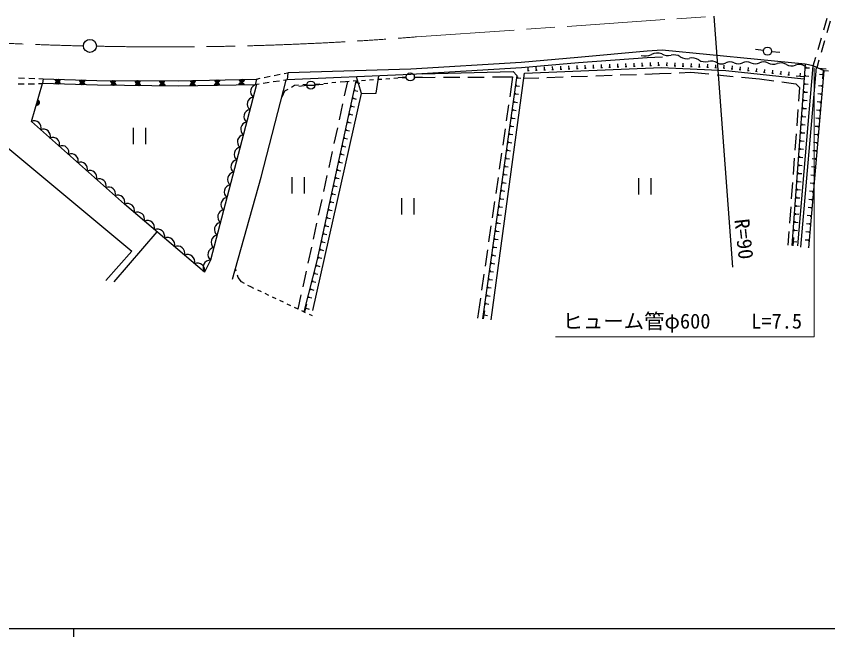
# Model space of a CAD drawing. Units: millimetres, scale not verified. Extents: x 40000 to 680000, y 20000 to 380000.
# Drawn here: x 160988 to 260474, y 204000 to 280155 of the extents above; entities that cross this region are included whole.
import ezdxf
from ezdxf.enums import TextEntityAlignment as Align

# ---------------------------------------------------------------- set-up
doc = ezdxf.new("R2010")
doc.units = ezdxf.units.MM
doc.header["$LTSCALE"] = 1000
doc.linetypes.add('CHAIN', pattern=[18.5, 12, -1.5, 3.5, -1.5])
for name, color, linetype, lineweight in [('M-BGD', 7, 'Continuous', 25), ('M-BGD-EXST', 7, 'Continuous', 25), ('M-BMK', 2, 'CHAIN', 13), ('M-BMK-SRVR', 3, 'Continuous', 25), ('M-STR-HTXT', 7, 'Continuous', 13), ('M-TTL-BAND', 7, 'Continuous', 25)]:
    doc.layers.add(name, color=color, linetype=linetype, lineweight=lineweight)
doc.styles.add('ＭＳ ゴシック', font='')
doc.styles.get('ＭＳ ゴシック').set_extended_font_data('MS Gothic')

msp = doc.modelspace()

# ---------------------------------------------------------------- linework, layer by layer
at = {"layer": 'M-BGD'}
for p, q in [((259995, 278470), (260417, 279910)), ((260399, 278146), (260813, 279588)), ((259291, 276071), (259713, 277511)), ((259708, 275744), (260122, 277185)), ((258700, 274056), (259010, 275112)), ((259164, 273850), (259432, 274782)), ((223762, 273442), (223746, 273842)), ((224761, 273484), (224745, 273883)), ((225761, 273525), (225744, 273925)), ((226760, 273566), (226743, 273966)), ((227859, 273612), (227659, 273604)), ((227759, 273608), (227742, 274007)), ((228858, 273653), (228658, 273645)), ((228758, 273649), (228741, 274049)), ((229857, 273695), (229657, 273686)), ((229757, 273691), (229741, 274090)), ((230856, 273736), (230656, 273728)), ((230756, 273732), (230740, 274132)), ((231855, 273777), (231655, 273769)), ((231755, 273773), (231739, 274173)), ((232854, 273819), (232655, 273811)), ((232755, 273815), (232738, 274214)), ((233854, 273860), (233654, 273852)), ((233754, 273856), (233737, 274256)), ((234853, 273902), (234653, 273893)), ((234753, 273897), (234736, 274297)), ((235852, 273943), (235652, 273935)), ((235752, 273939), (235735, 274338)), ((236851, 273984), (236651, 273976)), ((236751, 273980), (236735, 274380)), ((237850, 274026), (237650, 274017)), ((237750, 274022), (237734, 274421)), ((238849, 274067), (238649, 274059)), ((238749, 274063), (238733, 274463)), ((239848, 274109), (239649, 274100)), ((239749, 274104), (239732, 274504)), ((240847, 274083), (240648, 274093)), ((240747, 274088), (240766, 274487)), ((241846, 274036), (241646, 274045)), ((241746, 274040), (241765, 274440)), ((242845, 273988), (242645, 273998)), ((242745, 273993), (242764, 274392)), ((243844, 273941), (243644, 273950)), ((243744, 273945), (243763, 274345)), ((244843, 273893), (244643, 273903)), ((244743, 273898), (244762, 274297)), ((245842, 273846), (245642, 273855)), ((245742, 273850), (245761, 274250)), ((246841, 273798), (246641, 273808)), ((246741, 273803), (246760, 274202)), ((247839, 273751), (247640, 273760)), ((247740, 273755), (247759, 274155)), ((248834, 273652), (248636, 273674)), ((248735, 273663), (248778, 274061)), ((249729, 273556), (249772, 273954)), ((250724, 273449), (250766, 273847)), ((251718, 273342), (251761, 273740)), ((252712, 273235), (252755, 273633)), ((257686, 274258), (256084, 252005)), ((256805, 251973), (258700, 274056)), ((257178, 251808), (259073, 273890)), ((257810, 273737), (257825, 273937)), ((257818, 273837), (258217, 273809)), ((259346, 273769), (260280, 273681)), ((191395, 272634), (192130, 272781)), ((192620, 272880), (193356, 273027)), ((193846, 273125), (194303, 273216)), ((194303, 273216), (194217, 272346)), ((208746, 272603), (208285, 272573)), ((209876, 272654), (212356, 272665)), ((213356, 272670), (215356, 272678)), ((216356, 272683), (218356, 272692)), ((222351, 272876), (218153, 243020)), ((219229, 242878), (223288, 273167)), ((219356, 272696), (221836, 272707)), ((221836, 272707), (221484, 270277)), ((222432, 272512), (222460, 272710)), ((222446, 272611), (222842, 272555)), ((223204, 272545), (225036, 272608)), ((223862, 273446), (223662, 273438)), ((224861, 273488), (224661, 273479)), ((225860, 273529), (225661, 273521)), ((226036, 272642), (228035, 272711)), ((226860, 273570), (226660, 273562)), ((229034, 272745), (231033, 272814)), ((232032, 272848), (234031, 272916)), ((235030, 272951), (237029, 273019)), ((238029, 273053), (239861, 273116)), ((239861, 273116), (241267, 273181)), ((242266, 273226), (243673, 273291)), ((243673, 273291), (245900, 273069)), ((246895, 272970), (248885, 272772)), ((249829, 273546), (249630, 273567)), ((249880, 272673), (252107, 272452)), ((250823, 273439), (250624, 273460)), ((251817, 273332), (251618, 273353)), ((252811, 273225), (252613, 273246)), ((253806, 273118), (253607, 273139)), ((253706, 273128), (253749, 273526)), ((254800, 273011), (254601, 273032)), ((254701, 273021), (254743, 273419)), ((255794, 272904), (255595, 272925)), ((255695, 272915), (255738, 273312)), ((257584, 272711), (256590, 272818)), ((257087, 272765), (257130, 273162)), ((257739, 272740), (257753, 272940)), ((257746, 272840), (258145, 272811)), ((258150, 251746), (260024, 273469)), ((259859, 272981), (259460, 273015)), ((259902, 273479), (259816, 272483)), ((260573, 273423), (260024, 273469)), ((161211, 271874), (161961, 271875)), ((161265, 272589), (162014, 272562)), ((162461, 271876), (163211, 271877)), ((162514, 272544), (163263, 272516)), ((162848, 267235), (164223, 271879)), ((163711, 271878), (164223, 271879)), ((163763, 272498), (164272, 272479)), ((164272, 272479), (164223, 271879)), ((190447, 272445), (190298, 271751)), ((190774, 271823), (190298, 271751)), ((190447, 272445), (190904, 272536)), ((192010, 272011), (191269, 271898)), ((193246, 272198), (192505, 272086)), ((194217, 272346), (193740, 272273)), ((195113, 271636), (194719, 271419)), ((195610, 271686), (195113, 271636)), ((196605, 271787), (196107, 271737)), ((198193, 271824), (197537, 271764)), ((199189, 271916), (198691, 271870)), ((200184, 272008), (199687, 271962)), ((201338, 272114), (200682, 272053)), ((201250, 270381), (201631, 272133)), ((201799, 272144), (201338, 272114)), ((202797, 272210), (202298, 272177)), ((202682, 271936), (202724, 272132)), ((202703, 272034), (203094, 271950)), ((203795, 272276), (203296, 272243)), ((204793, 272342), (204294, 272309)), ((205790, 272408), (205292, 272375)), ((206788, 272474), (206289, 272441)), ((207786, 272540), (207287, 272507)), ((222293, 271521), (222321, 271719)), ((222307, 271620), (222703, 271565)), ((252107, 272452), (253847, 272220)), ((254838, 272088), (256578, 271857)), ((256578, 271857), (257009, 271391)), ((257667, 271743), (257681, 271942)), ((257674, 271842), (258073, 271814)), ((259739, 271586), (259340, 271620)), ((259747, 271686), (259730, 271486)), ((193888, 270960), (193529, 270237)), ((194282, 271177), (193888, 270960)), ((202471, 270959), (202513, 271154)), ((202492, 271057), (202883, 270972)), ((222154, 270531), (222182, 270729)), ((222168, 270630), (222564, 270575)), ((257009, 271391), (256885, 269712)), ((257595, 270745), (257609, 270945)), ((257602, 270845), (258001, 270816)), ((259653, 270590), (259254, 270624)), ((259661, 270689), (259644, 270490)), ((202260, 269981), (202302, 270177)), ((202281, 270079), (202672, 269995)), ((222015, 269541), (222042, 269739)), ((222029, 269640), (222425, 269584)), ((257523, 269748), (257538, 269947)), ((257530, 269848), (257929, 269819)), ((259567, 269594), (259168, 269628)), ((259575, 269693), (259558, 269494)), ((200611, 267450), (201037, 269404)), ((202049, 269004), (202091, 269199)), ((202070, 269102), (202461, 269017)), ((221340, 269288), (221053, 267308)), ((221875, 268551), (221903, 268749)), ((221889, 268650), (222285, 268594)), ((256812, 268715), (256664, 266720)), ((257451, 268750), (257466, 268950)), ((257459, 268850), (257858, 268821)), ((259481, 268597), (259082, 268632)), ((259489, 268697), (259472, 268498)), ((201837, 268027), (201880, 268222)), ((201859, 268124), (202250, 268040)), ((221736, 267560), (221764, 267758)), ((221750, 267659), (222146, 267604)), ((257380, 267753), (257394, 267952)), ((257387, 267853), (257786, 267824)), ((259395, 267601), (258996, 267635)), ((259403, 267701), (259386, 267501)), ((201626, 267049), (201669, 267245)), ((201647, 267147), (202038, 267062)), ((221597, 266570), (221625, 266768)), ((221611, 266669), (222007, 266613)), ((257308, 266756), (257322, 266955)), ((257315, 266855), (257714, 266827)), ((259309, 266605), (258910, 266639)), ((259317, 266704), (259300, 266505)), ((175326, 266464), (175326, 264464)), ((176826, 266464), (176826, 264464)), ((199973, 264518), (200399, 266473)), ((201415, 266072), (201457, 266267)), ((201436, 266169), (201827, 266085)), ((220910, 266319), (220623, 264339)), ((221458, 265580), (221486, 265778)), ((221472, 265679), (221868, 265623)), ((256591, 265723), (256443, 263729)), ((257236, 265758), (257250, 265958)), ((257243, 265858), (257642, 265829)), ((259223, 265608), (258824, 265643)), ((259231, 265708), (259214, 265509)), ((201204, 265094), (201246, 265290)), ((201225, 265192), (201616, 265107)), ((221318, 264590), (221346, 264788)), ((221332, 264689), (221728, 264633)), ((257164, 264761), (257179, 264960)), ((257171, 264860), (257570, 264832)), ((259137, 264612), (258738, 264646)), ((259146, 264712), (259128, 264512)), ((200993, 264117), (201035, 264312)), ((201014, 264214), (201405, 264130)), ((221179, 263599), (221207, 263797)), ((221193, 263698), (221589, 263643)), ((257092, 263763), (257107, 263963)), ((257100, 263863), (257499, 263834)), ((259051, 263616), (258652, 263650)), ((259060, 263715), (259042, 263516)), ((199335, 261587), (199760, 263541)), ((200782, 263139), (200824, 263335)), ((200803, 263237), (201194, 263152)), ((220479, 263350), (220192, 261370)), ((221040, 262609), (221068, 262807)), ((221054, 262708), (221450, 262652)), ((256370, 262731), (256222, 260737)), ((257021, 262766), (257035, 262965)), ((257028, 262866), (257427, 262837)), ((258965, 262619), (258566, 262654)), ((258974, 262719), (258956, 262520)), ((200571, 262162), (200613, 262357)), ((200592, 262259), (200983, 262175)), ((220901, 261619), (220929, 261817)), ((220915, 261718), (221311, 261662)), ((256949, 261768), (256963, 261968)), ((256956, 261868), (257355, 261839)), ((258879, 261623), (258481, 261657)), ((258888, 261723), (258870, 261523)), ((200360, 261184), (200402, 261380)), ((200381, 261282), (200772, 261198)), ((220762, 260629), (220789, 260827)), ((220775, 260728), (221172, 260672)), ((256877, 260771), (256891, 260971)), ((256884, 260871), (257283, 260842)), ((258793, 260627), (258395, 260661)), ((258802, 260726), (258785, 260527)), ((194780, 260384), (194780, 258384)), ((196280, 260384), (196280, 258384)), ((198697, 258656), (199122, 260610)), ((200149, 260207), (200191, 260402)), ((200170, 260305), (200561, 260220)), ((220049, 260381), (219762, 258401)), ((220622, 259638), (220650, 259836)), ((220636, 259737), (221032, 259682)), ((237274, 260263), (237274, 258263)), ((238774, 260263), (238774, 258263)), ((256149, 259739), (256001, 257745)), ((256805, 259774), (256820, 259973)), ((256812, 259873), (257211, 259845)), ((258707, 259631), (258309, 259665)), ((258716, 259730), (258699, 259531)), ((199937, 259229), (199980, 259425)), ((199959, 259327), (200350, 259243)), ((220483, 258648), (220511, 258846)), ((220497, 258747), (220893, 258691)), ((256733, 258776), (256748, 258976)), ((256741, 258876), (257140, 258847)), ((258621, 258634), (258223, 258669)), ((258630, 258734), (258613, 258535)), ((198058, 255725), (198484, 257679)), ((199726, 258252), (199769, 258447)), ((199747, 258350), (200138, 258265)), ((208215, 257831), (208215, 255831)), ((209715, 257831), (209715, 255831)), ((220344, 257658), (220372, 257856)), ((220358, 257757), (220754, 257701)), ((256662, 257779), (256676, 257978)), ((256669, 257879), (257068, 257850)), ((258535, 257638), (258137, 257672)), ((258544, 257738), (258527, 257538)), ((199515, 257274), (199557, 257470)), ((199536, 257372), (199927, 257288)), ((219619, 257412), (219332, 255432)), ((220205, 256668), (220232, 256866)), ((220219, 256767), (220615, 256711)), ((255928, 256748), (255780, 254753)), ((256590, 256781), (256604, 256981)), ((256597, 256881), (256996, 256852)), ((258449, 256642), (258051, 256676)), ((258458, 256741), (258441, 256542)), ((199304, 256297), (199346, 256492)), ((199325, 256395), (199716, 256310)), ((220065, 255677), (220093, 255875)), ((220079, 255776), (220475, 255721)), ((256518, 255784), (256532, 255983)), ((256525, 255884), (256924, 255855)), ((258363, 255645), (257965, 255680)), ((258372, 255745), (258355, 255546)), ((197420, 252793), (197846, 254747)), ((199093, 255320), (199135, 255515)), ((199114, 255417), (199505, 255333)), ((219926, 254687), (219954, 254885)), ((219940, 254786), (220336, 254730)), ((256446, 254787), (256461, 254986)), ((256453, 254886), (256852, 254858)), ((258286, 254749), (258269, 254549)), ((198882, 254342), (198924, 254538)), ((198903, 254440), (199294, 254355)), ((219188, 254443), (218901, 252463)), ((219787, 253697), (219815, 253895)), ((219801, 253796), (220197, 253740)), ((255707, 253756), (255583, 252077)), ((256375, 253789), (256389, 253989)), ((256382, 253889), (256781, 253860)), ((258277, 254649), (257879, 254683)), ((258200, 253752), (258183, 253553)), ((173004, 247573), (178264, 253683)), ((198671, 253365), (198713, 253560)), ((198692, 253462), (199083, 253378)), ((219648, 252706), (219676, 252905)), ((219662, 252806), (220058, 252750)), ((256245, 251994), (256317, 252991)), ((258191, 253653), (257793, 253687)), ((258114, 252756), (258097, 252557)), ((196782, 249862), (197207, 251816)), ((198460, 252387), (198502, 252583)), ((198481, 252485), (198872, 252400)), ((219509, 251716), (219536, 251914)), ((219522, 251815), (219919, 251760)), ((256281, 252492), (256680, 252464)), ((258106, 252656), (257707, 252691)), ((258028, 251760), (258028, 251756)), ((175161, 251321), (171962, 247736)), ((198249, 251410), (198291, 251605)), ((198270, 251507), (198661, 251423)), ((218758, 251474), (218471, 249494)), ((219369, 250726), (219397, 250924)), ((219383, 250825), (219779, 250769)), ((198037, 250432), (198080, 250628)), ((198059, 250530), (198450, 250445)), ((219230, 249736), (219258, 249934)), ((219244, 249835), (219640, 249779)), ((187960, 248868), (187876, 249165)), ((196144, 246931), (196569, 248885)), ((197804, 249460), (197853, 249654)), ((197829, 249557), (198217, 249459)), ((219091, 248745), (219119, 248944)), ((219105, 248844), (219501, 248789)), ((188177, 248090), (188094, 248387)), ((188612, 247546), (188177, 248090)), ((197560, 248490), (197609, 248684)), ((197584, 248587), (197972, 248489)), ((218327, 248505), (218040, 246525)), ((218952, 247755), (218979, 247953)), ((218966, 247854), (219362, 247799)), ((188960, 247358), (188612, 247546)), ((189747, 246932), (189400, 247120)), ((190135, 246749), (189747, 246932)), ((197072, 246551), (197120, 246745)), ((197316, 247520), (197365, 247714)), ((197340, 247617), (197728, 247520)), ((218812, 246765), (218840, 246963)), ((218826, 246864), (219222, 246808)), ((191039, 246324), (190587, 246537)), ((191944, 245898), (191492, 246111)), ((195549, 244201), (195931, 245953)), ((196827, 245581), (196876, 245775)), ((197096, 246648), (197484, 246550)), ((218673, 245775), (218701, 245973)), ((218687, 245874), (219083, 245818)), ((192849, 245472), (192397, 245685)), ((193754, 245046), (193301, 245259)), ((194659, 244620), (194206, 244833)), ((196388, 243836), (196632, 244805)), ((196852, 245678), (197240, 245580)), ((217897, 245536), (217545, 243106)), ((218534, 244784), (218562, 244982)), ((218548, 244883), (218944, 244828)), ((195564, 244195), (195111, 244408)), ((196468, 243769), (196016, 243982)), ((196510, 244320), (196898, 244223)), ((218283, 243002), (218423, 243992)), ((197308, 243374), (196921, 243556)), ((218353, 243497), (218749, 243441))]:
    msp.add_line(p, q, dxfattribs=at)
for points in [[(257686, 274258), (240193, 275973), (238343, 275861), (229841, 275084), (222874, 274465), (209348, 273637), (194303, 273216)], [(240218, 275111), (238340, 275062), (229900, 274436), (222923, 273817), (209377, 272987), (194217, 272346)], [(223288, 273167), (240096, 273864), (247967, 273489), (257557, 272458)], [(260024, 273469), (258700, 274056), (257686, 274258)], [(197329, 244041), (203316, 270684), (202693, 272704)], [(203316, 270684), (205119, 270715), (205453, 272821)], [(210761, 273072), (221924, 273388), (222351, 272876)], [(190425, 271770), (184791, 250224), (184071, 248751), (174248, 257095), (162848, 267235)], [(190298, 271751), (180907, 271575), (170932, 271687), (164223, 271879)], [(164272, 272479), (170876, 272263), (180843, 272239), (190447, 272445)], [(187514, 247870), (191025, 260415), (194060, 272322)], [(202600, 272197), (197835, 250137), (196257, 243869)], [(150950, 258339), (151476, 257852), (158182, 265443), (175161, 251321)]]:
    msp.add_lwpolyline(points, dxfattribs=at)
for centre, radius, start, end in [((239610, 273950), 1682, 72.25427, 116.70438), ((238098, 276956), 1682, 252.25427, 296.70438), ((240897, 276701), 1386, 236.03894, 285.08829), ((241618, 274026), 1386, 56.03894, 105.08829), ((243166, 276324), 1386, 236.03894, 285.08829), ((243888, 273649), 1386, 56.03894, 105.08829), ((245436, 275947), 1386, 236.03894, 285.08829), ((246157, 273271), 1386, 56.03894, 105.08829), ((247444, 275425), 1128, 242.94939, 297.40509), ((248483, 273422), 1128, 62.94939, 117.40509), ((249509, 275432), 1128, 242.94939, 297.40509), ((250547, 273429), 1128, 62.94939, 117.40509), ((251573, 275438), 1128, 242.94939, 297.40509), ((252612, 273435), 1128, 62.94939, 117.40509), ((253801, 275624), 1364, 240.26728, 289.70825), ((254721, 273056), 1364, 60.26728, 109.70825), ((256074, 275425), 1364, 240.26728, 289.70825), ((256994, 272857), 1364, 60.26728, 109.70825), ((166076, 272474), 354, 186.92295, 349.32812), ((166077, 271772), 354, 7.15693, 169.56211), ((166076, 272474), 283, 189.14698, 347.10408), ((166077, 271772), 283, 9.38097, 167.33807), ((166076, 272474), 212, 192.89331, 343.35776), ((166077, 271772), 212, 13.1273, 163.59174), ((166076, 272474), 142, 200.60504, 335.64603), ((166077, 271772), 142, 20.83902, 155.88001), ((166076, 272474), 100, 210.9227, 325.32837), ((166077, 271772), 100, 31.15669, 145.56235), ((169075, 272376), 354, 186.92295, 349.32812), ((169076, 271686), 354, 7.15693, 169.56211), ((169075, 272376), 283, 189.14698, 347.10408), ((169076, 271686), 283, 9.38097, 167.33807), ((169075, 272376), 212, 192.89331, 343.35776), ((169076, 271686), 212, 13.1273, 163.59174), ((169075, 272376), 142, 200.60504, 335.64603), ((169076, 271686), 142, 20.83902, 155.88001), ((169075, 272376), 100, 210.9227, 325.32837), ((169076, 271686), 100, 31.15669, 145.56235), ((172860, 272313), 354, 188.65935, 351.06453), ((172919, 271610), 354, 8.15366, 170.55884), ((172860, 272313), 283, 190.88339, 348.84049), ((172919, 271610), 283, 10.3777, 168.3348), ((172860, 272313), 212, 194.62971, 345.09416), ((172919, 271610), 212, 14.12403, 164.58848), ((172860, 272313), 142, 202.34144, 337.38243), ((172860, 272313), 100, 212.65911, 327.06477), ((172919, 271610), 142, 21.83576, 156.87675), ((172919, 271610), 100, 32.15342, 146.55909), ((175860, 272305), 354, 188.65935, 351.06453), ((175919, 271577), 354, 8.15366, 170.55884), ((175860, 272305), 283, 190.88339, 348.84049), ((175919, 271577), 283, 10.3777, 168.3348), ((175860, 272305), 212, 194.62971, 345.09416), ((175919, 271577), 212, 14.12403, 164.58848), ((175860, 272305), 142, 202.34144, 337.38243), ((175860, 272305), 100, 212.65911, 327.06477), ((175919, 271577), 142, 21.83576, 156.87675), ((175919, 271577), 100, 32.15342, 146.55909), ((178860, 272298), 354, 188.65935, 351.06453), ((178919, 271543), 354, 8.15366, 170.55884), ((178860, 272298), 283, 190.88339, 348.84049), ((178919, 271543), 283, 10.3777, 168.3348), ((178860, 272298), 212, 194.62971, 345.09416), ((178919, 271543), 212, 14.12403, 164.58848), ((178860, 272298), 142, 202.34144, 337.38243), ((178860, 272298), 100, 212.65911, 327.06477), ((178919, 271543), 142, 21.83576, 156.87675), ((178919, 271543), 100, 32.15342, 146.55909), ((182604, 271552), 354, 9.87189, 172.27706), ((182645, 272332), 354, 190.02306, 352.42824), ((182604, 271552), 283, 12.09592, 170.05303), ((182645, 272332), 283, 192.2471, 350.2042), ((182604, 271552), 212, 15.84225, 166.3067), ((182645, 272332), 212, 195.99342, 346.45787), ((182604, 271552), 142, 23.55398, 158.59497), ((182645, 272332), 142, 203.70515, 338.74614), ((182604, 271552), 100, 33.87164, 148.27731), ((182645, 272332), 100, 214.02281, 328.42848), ((185604, 271609), 354, 9.87189, 172.27706), ((185644, 272396), 354, 190.02306, 352.42824), ((185604, 271609), 283, 12.09592, 170.05303), ((185644, 272396), 283, 192.2471, 350.2042), ((185604, 271609), 212, 15.84225, 166.3067), ((185644, 272396), 212, 195.99342, 346.45787), ((185604, 271609), 142, 23.55398, 158.59497), ((185644, 272396), 142, 203.70515, 338.74614), ((185604, 271609), 100, 33.87164, 148.27731), ((185644, 272396), 100, 214.02281, 328.42848), ((188603, 271665), 354, 9.87189, 172.27706), ((188644, 272460), 354, 190.02306, 352.42824), ((188603, 271665), 283, 12.09592, 170.05303), ((188644, 272460), 283, 192.2471, 350.2042), ((188603, 271665), 212, 15.84225, 166.3067), ((188644, 272460), 212, 195.99342, 346.45787), ((188603, 271665), 142, 23.55398, 158.59497), ((188644, 272460), 142, 203.70515, 338.74614), ((188603, 271665), 100, 33.87164, 148.27731), ((188644, 272460), 100, 214.02281, 328.42848), ((190594, 270904), 883, 101.03612, 229.65448), ((163484, 269572), 354, 262.29581, 64.70099), ((163484, 269572), 283, 264.51985, 62.47695), ((163484, 269572), 212, 268.26617, 58.73062), ((163484, 269572), 142, 275.9779, 51.01889), ((163484, 269572), 100, 286.29556, 40.70123), ((190192, 269365), 883, 101.03612, 229.65448), ((189789, 267826), 883, 101.03612, 229.65448), ((163197, 266480), 832, 341.86234, 114.83271), ((189387, 266287), 883, 101.03612, 229.65448), ((164337, 265466), 832, 341.86234, 114.83271), ((165477, 264452), 832, 341.86234, 114.83271), ((188985, 264748), 883, 101.03612, 229.65448), ((166617, 263438), 832, 341.86234, 114.83271), ((188582, 263209), 883, 101.03612, 229.65448), ((167757, 262424), 832, 341.86234, 114.83271), ((168897, 261410), 832, 341.86234, 114.83271), ((188180, 261670), 883, 101.03612, 229.65448), ((170037, 260396), 832, 341.86234, 114.83271), ((187777, 260131), 883, 101.03612, 229.65448), ((171177, 259382), 832, 341.86234, 114.83271), ((172317, 258368), 832, 341.86234, 114.83271), ((187375, 258592), 883, 101.03612, 229.65448), ((173457, 257354), 832, 341.86234, 114.83271), ((186972, 257053), 883, 101.03612, 229.65448), ((174603, 256270), 899, 345.99719, 113.30718), ((175831, 255227), 899, 345.99719, 113.30718), ((186570, 255514), 883, 101.03612, 229.65448), ((177059, 254184), 899, 345.99719, 113.30718), ((186167, 253975), 883, 101.03612, 229.65448), ((178287, 253141), 899, 345.99719, 113.30718), ((179515, 252098), 899, 345.99719, 113.30718), ((185765, 252436), 883, 101.03612, 229.65448), ((180743, 251055), 899, 345.99719, 113.30718), ((185363, 250897), 883, 101.03612, 229.65448), ((181971, 250011), 899, 345.99719, 113.30718), ((183198, 248968), 899, 345.99719, 113.30718), ((184810, 249302), 922, 91.18361, 216.68706)]:
    msp.add_arc(centre, radius, start, end, dxfattribs=at)
at = {"layer": 'M-BGD-EXST'}
for p, q in [((252594, 275928), (251603, 276061)), ((253589, 275828), (254587, 275763)), ((208792, 272668), (207795, 272585)), ((209790, 272695), (210789, 272665)), ((196609, 271637), (195617, 271511)), ((196605, 271701), (197605, 271701)), ((197604, 271742), (198600, 271824))]:
    msp.add_line(p, q, dxfattribs=at)
for centre in [(253090, 275861), (209290, 272709), (197105, 271701)]:
    msp.add_circle(centre, 500, dxfattribs=at)
at = {"layer": 'M-BMK'}
msp.add_line((210065, 277622), (246505, 280155), dxfattribs=at)
for centre, radius, start, end in [((180129, 738094), 461716, 263.32602, 268.64717), ((179201, 662829), 386441, 268.75843, 274.58094)]:
    msp.add_arc(centre, radius, start, end, dxfattribs=at)
at = {"layer": 'M-BMK-SRVR'}
msp.add_line((246505, 280155), (248796, 249341), dxfattribs=at)
msp.add_circle((170028, 276514), 800, dxfattribs=at)
at = {"layer": 'M-STR-HTXT'}
msp.add_lwpolyline([(258806, 273833), (258806, 240829), (227101, 240829)], dxfattribs=at)
at = {"layer": 'M-TTL-BAND'}
for p, q in [((40000, 205000), (579000, 205000)), ((168000, 205000), (168000, 204000))]:
    msp.add_line(p, q, dxfattribs=at)

# ---------------------------------------------------------------- texts
at = {"layer": 'M-BMK-SRVR', "style": 'ＭＳ ゴシック'}
msp.add_text('R=90', height=1833, rotation=276.432, dxfattribs=at).set_placement((249930, 255294), align=Align.MIDDLE_LEFT)
at = {"layer": 'M-STR-HTXT', "style": 'ＭＳ ゴシック'}
msp.add_text('ヒューム管φ600\u3000\u3000L=7.5', height=1833, dxfattribs=at).set_placement((242642, 242738), align=Align.MIDDLE_CENTER)

doc.saveas('drawing.dxf')
